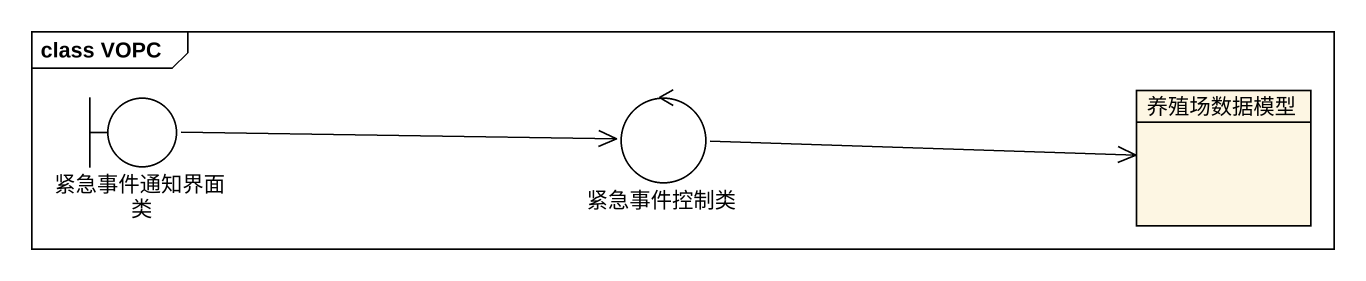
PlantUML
@startuml
mainframe class VOPC
allowmixing
hide circle
hide empty members
boundary 紧急事件通知界面类
control 紧急事件控制类
class 养殖场数据模型
紧急事件通知界面类 -right-> 紧急事件控制类
紧急事件控制类 -right-> 养殖场数据模型
@enduml
